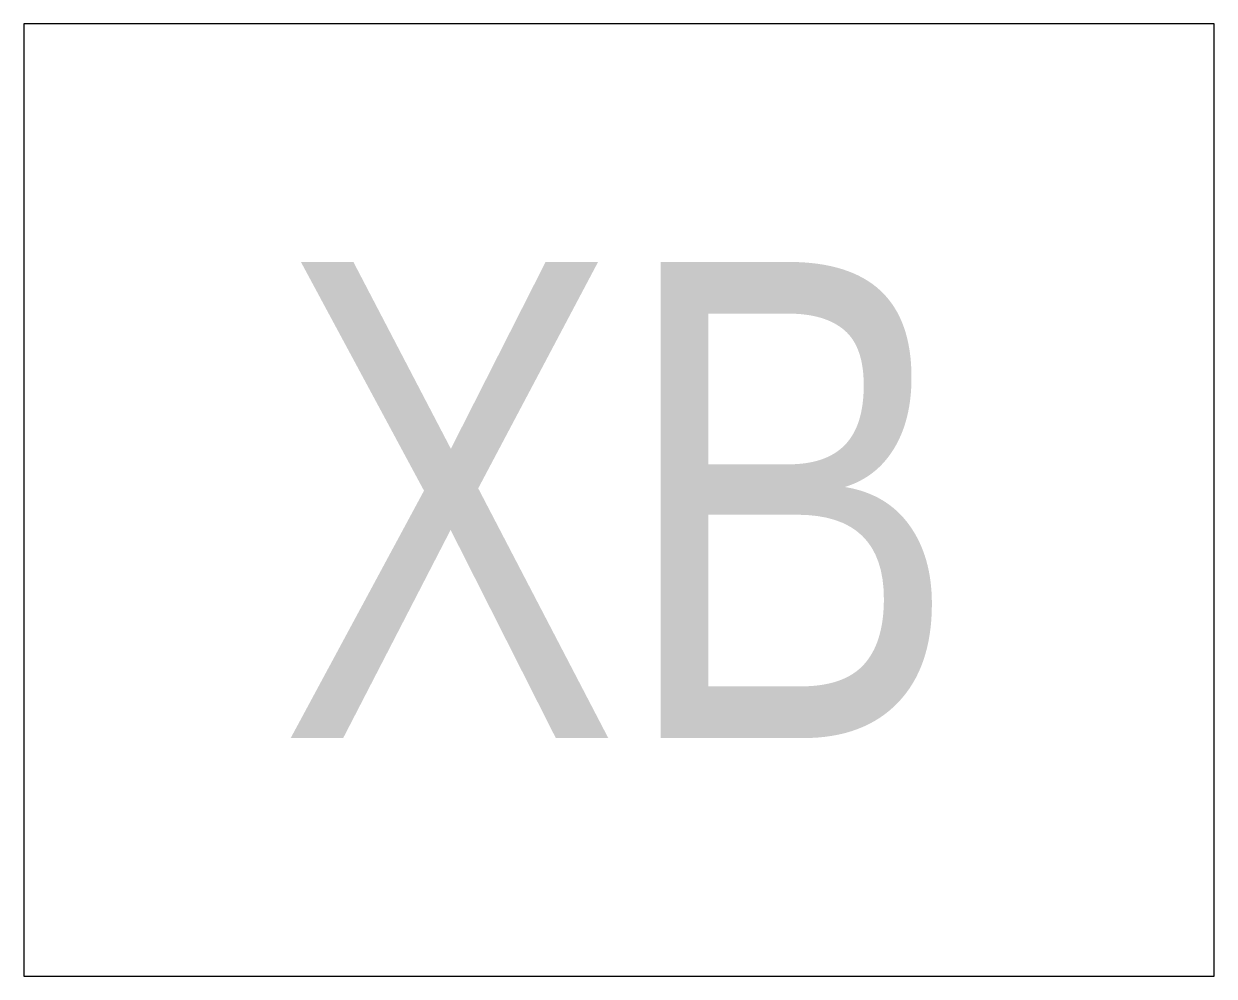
# Model space of a CAD drawing. Header units: inches. Extents: x -2.5 to 2.5, y -2 to 2.
import ezdxf
from ezdxf.enums import TextEntityAlignment as Align

# ---------------------------------------------------------------- set-up
doc = ezdxf.new("R2010")
doc.units = ezdxf.units.IN
doc.header["$MEASUREMENT"] = 0

msp = doc.modelspace()

# ---------------------------------------------------------------- linework, layer by layer
at = {"color": 6}
for p, q in [((2.5, 2), (-2.5, 2)), ((-2.5, 2), (-2.5, -2)), ((2.5, -2), (2.5, 2)), ((-2.5, -2), (2.5, -2))]:
    msp.add_line(p, q, dxfattribs=at)

# ---------------------------------------------------------------- texts
at = {"width": 0.8}
msp.add_attdef('XB', text='XB1', height=2, dxfattribs=at).set_placement((0, 0), align=Align.MIDDLE_CENTER)

doc.saveas('drawing.dxf')
